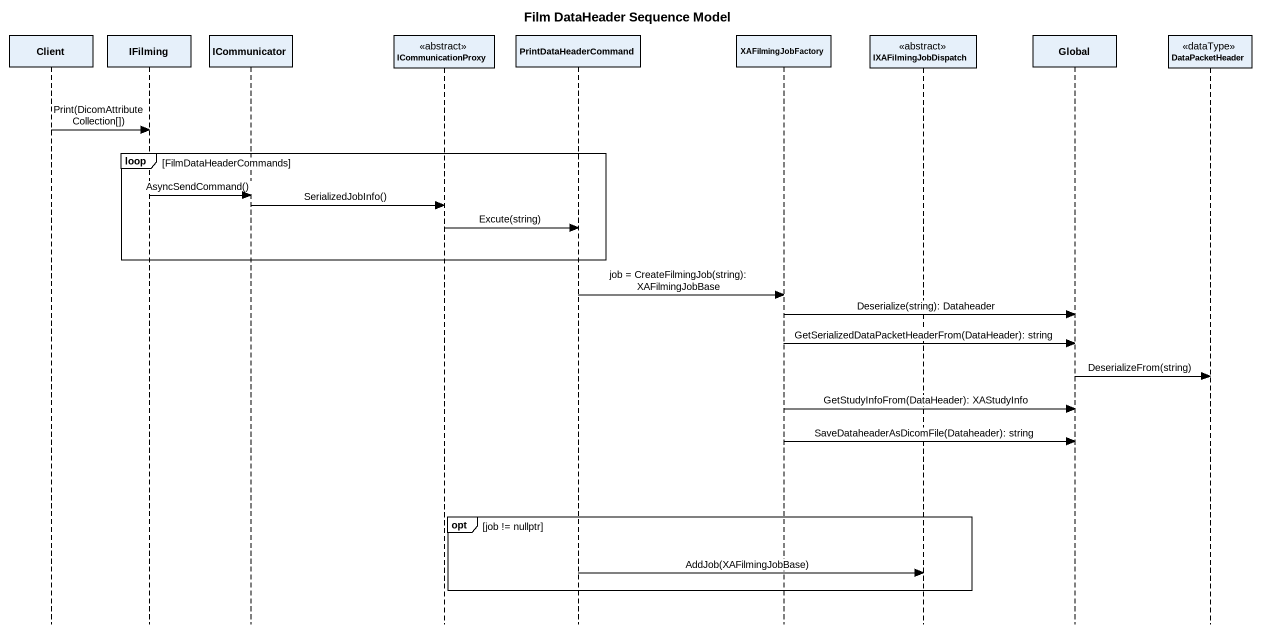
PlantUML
@startuml
title Film DataHeader Sequence Model
hide footbox
participant Client
participant IFilming
participant ICommunicator
participant ICommunicationProxy <<abstract>>
participant PrintDataHeaderCommand
participant XAFilmingJobFactory
participant IXAFilmingJobDispatch <<abstract>>
participant Global
participant DataPacketHeader <<dataType>>

Client -> IFilming : Print(DicomAttributeCollection[])
loop FilmDataHeaderCommands
  IFilming -> ICommunicator : AsyncSendCommand()
  ICommunicator -> ICommunicationProxy : SerializedJobInfo()
  ICommunicationProxy -> PrintDataHeaderCommand : Excute(string)
end
PrintDataHeaderCommand -> XAFilmingJobFactory : job = CreateFilmingJob(string): XAFilmingJobBase
XAFilmingJobFactory -> Global : Deserialize(string): Dataheader
XAFilmingJobFactory -> Global : GetSerializedDataPacketHeaderFrom(DataHeader): string
Global -> DataPacketHeader : DeserializeFrom(string)
XAFilmingJobFactory -> Global : GetStudyInfoFrom(DataHeader): XAStudyInfo
XAFilmingJobFactory -> Global : SaveDataheaderAsDicomFile(Dataheader): string
opt job != nullptr
  PrintDataHeaderCommand -> IXAFilmingJobDispatch : AddJob(XAFilmingJobBase)
end
@enduml
